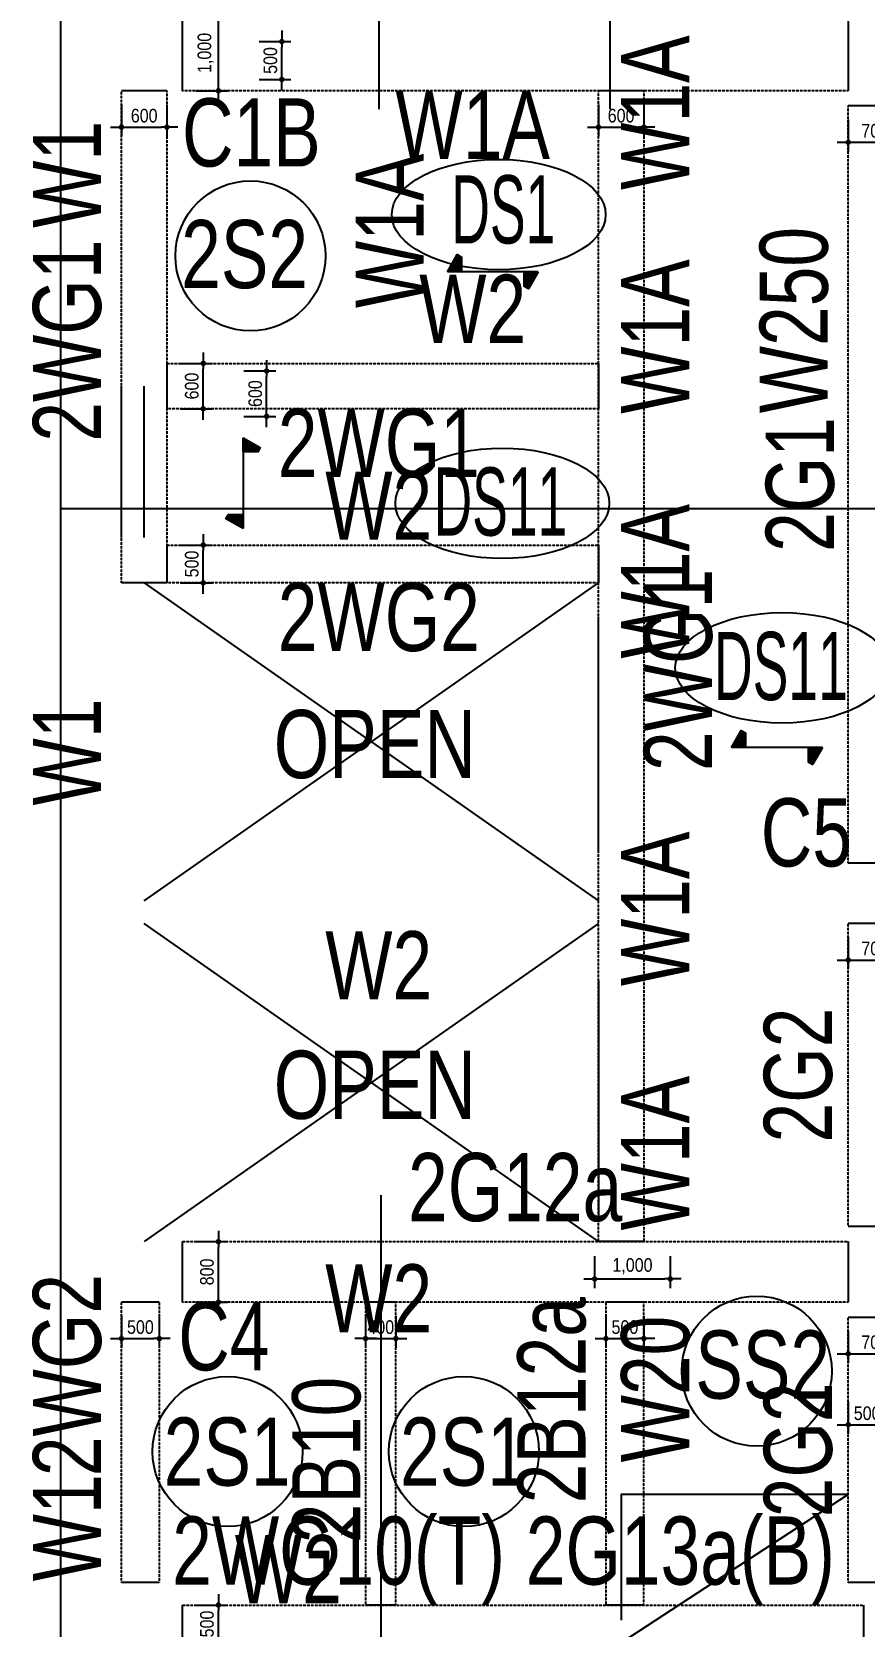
# Model space of a CAD drawing. Header units: millimetres. Extents: x -91198 to 200029, y -144 to 153500.
# Drawn here: x 90970 to 101963, y 107427 to 128483 of the extents above; entities that cross this region are included whole.
import ezdxf
from ezdxf.enums import TextEntityAlignment as Align

# ---------------------------------------------------------------- set-up
doc = ezdxf.new("R2010")
doc.units = ezdxf.units.MM
doc.linetypes.add('HID', pattern=[2.3, 1.5, -0.8])
doc.layers.get('Defpoints').update_dxf_attribs({"color": 159})
for name, color, linetype in [('^DECK', 130, 'Continuous'), ('A-CEN', 1, 'Continuous'), ('A-ELE', 7, 'Continuous'), ('A-OPEN', 1, 'Continuous'), ('A-TEXT-NOTE', 7, 'Continuous'), ('BEAM-TEXT', 4, 'Continuous'), ('COLUMN-TEXT', 2, 'Continuous'), ('DECK-PL', 4, 'Continuous'), ('DECK-SLAB', 4, 'Continuous'), ('GIRDER-TEXT', 7, 'Continuous'), ('TXT-SLAB', 6, 'Continuous'), ('WALL-TEXT', 6, 'Continuous'), ('보(beam)', 4, 'HID'), ('보(girder)', 7, 'HID'), ('슬래브라인', 7, 'Continuous')]:
    doc.layers.add(name, color=color, linetype=linetype)
doc.layers.add('NOPLOT', color=191, linetype='Continuous', plot=False)
doc.styles.add('Gdim', font='', dxfattribs={"width": 0.9})
doc.styles.add('Gtx', font='')
doc.styles.get('Gdim').set_extended_font_data('Dotum')
doc.styles.get('Gtx').set_extended_font_data('Dotum')
doc.dimstyles.new('Gdim200', dxfattribs={"dimscale": 200, "dimtxt": 3, "dimasz": 1.2, "dimexe": 2, "dimexo": 3, "dimgap": 1, "dimtad": 1, "dimdsep": 46, "dimlunit": 6, "dimtxsty": 'Gdim', "dimblk1": '_CIDOT', "dimblk2": '_CIDOT', "dimsah": 1, "dimcen": 2.5, "dimdle": 2, "dimclrd": 1, "dimclre": 1, "dimclrt": 3, "dimazin": 2, "dimtfac": 1, "dimtix": 1, "dimtmove": 2, "dimatfit": 3, "dimldrblk": '_CIDOT', "dimfxl": 2, "dimtolj": 1, "dimtzin": 0, "dimarcsym": 0})

# ---------------------------------------------------------------- blocks, each defined once
blk = doc.blocks.new('_CIDOT')
at = {"color": 0, "linetype": 'ByBlock'}
blk.add_line((2, 0), (-1, 0), dxfattribs=at)
at = {"color": 0, "linetype": 'ByBlock', "const_width": 0.5}
blk.add_lwpolyline([(-0.25, 0, 1), (0.25, 0, 1)], format="xyb", close=True, dxfattribs=at)
blk = doc.blocks.new('*D1465')
at = {"layer": 'Defpoints', "color": 155, "lineweight": -2, "transparency": 16777216}
for p, q in [((-2025, 700), (-1605, 700)), ((-1725, 172), (-1725, 628)), ((-2025, 100), (-1605, 100))]:
    blk.add_line(p, q, dxfattribs=at)
at = {"layer": 'Defpoints', "color": 0, "transparency": 16777216}
for p in [(-2205, 700), (-1725, 700), (-2205, 100)]:
    blk.add_point(p, dxfattribs=at)
at = {"layer": 'Defpoints', "color": 155, "lineweight": -2, "transparency": 16777216, "xscale": 71.99999999999994, "yscale": 71.99999999999994, "zscale": 71.99999999999994}
for p, rotation in [((-1725, 700), 90), ((-1725, 100), 270)]:
    blk.add_blockref('_CIDOT', p, dxfattribs=dict(at, rotation=rotation))
at = {"layer": 'Defpoints', "color": 3, "transparency": 16777216, "insert": (-1876, 400), "char_height": 180, "attachment_point": 5, "rotation": 90, "style": 'Gdim'}
blk.add_mtext('\\A1;{\\C155;600}', dxfattribs=at)
blk = doc.blocks.new('*D1461')
at = {"layer": 'Defpoints', "color": 155, "lineweight": -2, "transparency": 16777216}
for p, q in [((-1725, 650), (-1305, 650)), ((-1425, 222), (-1425, 578)), ((-1725, 150), (-1305, 150))]:
    blk.add_line(p, q, dxfattribs=at)
at = {"layer": 'Defpoints', "color": 0, "transparency": 16777216}
for p in [(-1905, 650), (-1425, 650), (-1905, 150)]:
    blk.add_point(p, dxfattribs=at)
at = {"layer": 'Defpoints', "color": 155, "lineweight": -2, "transparency": 16777216, "xscale": 71.99999999999994, "yscale": 71.99999999999994, "zscale": 71.99999999999994}
for p, rotation in [((-1425, 650), 90), ((-1425, 150), 270)]:
    blk.add_blockref('_CIDOT', p, dxfattribs=dict(at, rotation=rotation))
at = {"layer": 'Defpoints', "color": 3, "transparency": 16777216, "insert": (-1576, 400), "char_height": 180, "attachment_point": 5, "rotation": 90, "style": 'Gdim'}
blk.add_mtext('\\A1;{\\C155;500}', dxfattribs=at)
blk = doc.blocks.new('*D1477')
at = {"layer": 'Defpoints', "color": 155, "lineweight": -2, "transparency": 16777216}
for p, q in [((-1725, 800), (-1305, 800)), ((-1425, 72), (-1425, 728)), ((-1725, 0), (-1305, 0))]:
    blk.add_line(p, q, dxfattribs=at)
at = {"layer": 'Defpoints', "color": 0, "transparency": 16777216}
for p in [(-1905, 800), (-1425, 800), (-1905, 0)]:
    blk.add_point(p, dxfattribs=at)
at = {"layer": 'Defpoints', "color": 155, "lineweight": -2, "transparency": 16777216, "xscale": 71.99999999999994, "yscale": 71.99999999999994, "zscale": 71.99999999999994}
for p, rotation in [((-1425, 800), 90), ((-1425, 0), 270)]:
    blk.add_blockref('_CIDOT', p, dxfattribs=dict(at, rotation=rotation))
at = {"layer": 'Defpoints', "color": 3, "transparency": 16777216, "insert": (-1576, 400), "char_height": 180, "attachment_point": 5, "rotation": 90, "style": 'Gdim'}
blk.add_mtext('\\A1;{\\C155;800}', dxfattribs=at)
blk = doc.blocks.new('*D1478')
at = {"layer": 'Defpoints', "color": 155, "lineweight": -2, "transparency": 16777216}
for p, q in [((-1725, 900), (-1305, 900)), ((-1425, -28), (-1425, 828)), ((-888, 550), (-468, 550)), ((-588, 122), (-588, 478)), ((-888, 50), (-468, 50)), ((-1725, -100), (-1305, -100))]:
    blk.add_line(p, q, dxfattribs=at)
at = {"layer": 'Defpoints', "color": 0, "transparency": 16777216}
for p in [(-1905, 900), (-1425, 900), (-1068, 550), (-588, 550), (-1068, 50), (-1905, -100)]:
    blk.add_point(p, dxfattribs=at)
at = {"layer": 'Defpoints', "color": 155, "lineweight": -2, "transparency": 16777216, "xscale": 71.99999999999994, "yscale": 71.99999999999994, "zscale": 71.99999999999994}
for p, rotation in [((-1425, 900), 90), ((-588, 550), 90), ((-588, 50), 270), ((-1425, -100), 270)]:
    blk.add_blockref('_CIDOT', p, dxfattribs=dict(at, rotation=rotation))
at = {"layer": 'Defpoints', "color": 3, "transparency": 16777216, "char_height": 180, "attachment_point": 5, "rotation": 90, "style": 'Gdim'}
for s, insert in [('\\A1;{\\C155;1,000}', (-1593, 400)), ('\\A1;{\\C155;500}', (-738, 300))]:
    blk.add_mtext(s, dxfattribs=dict(at, insert=insert))
blk = doc.blocks.new('*D1475')
at = {"layer": 'Defpoints', "color": 155, "lineweight": -2, "transparency": 16777216}
for p, q in [((-1725, 650), (-1305, 650)), ((-1425, 222), (-1425, 578)), ((-1725, 150), (-1305, 150))]:
    blk.add_line(p, q, dxfattribs=at)
at = {"layer": 'Defpoints', "color": 0, "transparency": 16777216}
for p in [(-1905, 650), (-1425, 650), (-1905, 150)]:
    blk.add_point(p, dxfattribs=at)
at = {"layer": 'Defpoints', "color": 155, "lineweight": -2, "transparency": 16777216, "xscale": 71.99999999999994, "yscale": 71.99999999999994, "zscale": 71.99999999999994}
for p, rotation in [((-1425, 650), 90), ((-1425, 150), 270)]:
    blk.add_blockref('_CIDOT', p, dxfattribs=dict(at, rotation=rotation))
at = {"layer": 'Defpoints', "color": 3, "transparency": 16777216, "insert": (-1576, 400), "char_height": 180, "attachment_point": 5, "rotation": 90, "style": 'Gdim'}
blk.add_mtext('\\A1;{\\C155;500}', dxfattribs=at)
blk = doc.blocks.new('*D1485')
at = {"layer": 'Defpoints', "color": 155, "lineweight": -2, "transparency": 16777216}
for p, q in [((-1725, 650), (-1305, 650)), ((-1425, 222), (-1425, 578)), ((-1725, 150), (-1305, 150))]:
    blk.add_line(p, q, dxfattribs=at)
at = {"layer": 'Defpoints', "color": 0, "transparency": 16777216}
for p in [(-1905, 650), (-1425, 650), (-1905, 150)]:
    blk.add_point(p, dxfattribs=at)
at = {"layer": 'Defpoints', "color": 155, "lineweight": -2, "transparency": 16777216, "xscale": 71.99999999999994, "yscale": 71.99999999999994, "zscale": 71.99999999999994}
for p, rotation in [((-1425, 650), 90), ((-1425, 150), 270)]:
    blk.add_blockref('_CIDOT', p, dxfattribs=dict(at, rotation=rotation))
at = {"layer": 'Defpoints', "color": 3, "transparency": 16777216, "insert": (-1576, 400), "char_height": 180, "attachment_point": 5, "rotation": 90, "style": 'Gdim'}
blk.add_mtext('\\A1;{\\C155;500}', dxfattribs=at)
blk = doc.blocks.new('*D1486')
at = {"layer": 'Defpoints', "color": 155, "lineweight": -2, "transparency": 16777216}
for p, q in [((-1725, 700), (-1305, 700)), ((-1425, 172), (-1425, 628)), ((-888, 600), (-468, 600)), ((-588, 72), (-588, 528)), ((-1725, 100), (-1305, 100)), ((-888, 0), (-468, 0))]:
    blk.add_line(p, q, dxfattribs=at)
at = {"layer": 'Defpoints', "color": 0, "transparency": 16777216}
for p in [(-1905, 700), (-1425, 700), (-1068, 600), (-588, 600), (-1905, 100), (-1068, 0)]:
    blk.add_point(p, dxfattribs=at)
at = {"layer": 'Defpoints', "color": 155, "lineweight": -2, "transparency": 16777216, "xscale": 71.99999999999994, "yscale": 71.99999999999994, "zscale": 71.99999999999994}
for p, rotation in [((-1425, 700), 90), ((-588, 600), 90), ((-1425, 100), 270), ((-588, 0), 270)]:
    blk.add_blockref('_CIDOT', p, dxfattribs=dict(at, rotation=rotation))
at = {"layer": 'Defpoints', "color": 3, "transparency": 16777216, "char_height": 180, "attachment_point": 5, "rotation": 90, "style": 'Gdim'}
for insert in [(-1576, 400), (-738, 300)]:
    blk.add_mtext('\\A1;{\\C155;600}', dxfattribs=dict(at, insert=insert))
blk = doc.blocks.new('*D1487')
at = {"layer": 'Defpoints', "color": 155, "lineweight": -2, "transparency": 16777216}
for p, q in [((-1825, 700), (-1405, 700)), ((-1525, 172), (-1525, 628)), ((-1825, 100), (-1405, 100))]:
    blk.add_line(p, q, dxfattribs=at)
at = {"layer": 'Defpoints', "color": 0, "transparency": 16777216}
for p in [(-2005, 700), (-1525, 700), (-2005, 100)]:
    blk.add_point(p, dxfattribs=at)
at = {"layer": 'Defpoints', "color": 155, "lineweight": -2, "transparency": 16777216, "xscale": 71.99999999999994, "yscale": 71.99999999999994, "zscale": 71.99999999999994}
for p, rotation in [((-1525, 700), 90), ((-1525, 100), 270)]:
    blk.add_blockref('_CIDOT', p, dxfattribs=dict(at, rotation=rotation))
at = {"layer": 'Defpoints', "color": 3, "transparency": 16777216, "insert": (-1676, 400), "char_height": 180, "attachment_point": 5, "rotation": 90, "style": 'Gdim'}
blk.add_mtext('\\A1;{\\C155;600}', dxfattribs=at)
blk = doc.blocks.new('*D1483')
at = {"layer": 'Defpoints', "color": 155, "lineweight": -2, "transparency": 16777216}
for p, q in [((-1725, 750), (-1305, 750)), ((-1425, 122), (-1425, 678)), ((-1725, 50), (-1305, 50))]:
    blk.add_line(p, q, dxfattribs=at)
at = {"layer": 'Defpoints', "color": 0, "transparency": 16777216}
for p in [(-1905, 750), (-1425, 750), (-1905, 50)]:
    blk.add_point(p, dxfattribs=at)
at = {"layer": 'Defpoints', "color": 155, "lineweight": -2, "transparency": 16777216, "xscale": 71.99999999999994, "yscale": 71.99999999999994, "zscale": 71.99999999999994}
for p, rotation in [((-1425, 750), 90), ((-1425, 50), 270)]:
    blk.add_blockref('_CIDOT', p, dxfattribs=dict(at, rotation=rotation))
at = {"layer": 'Defpoints', "color": 3, "transparency": 16777216, "insert": (-1576, 400), "char_height": 180, "attachment_point": 5, "rotation": 90, "style": 'Gdim'}
blk.add_mtext('\\A1;{\\C155;700}', dxfattribs=at)
blk = doc.blocks.new('*D1474')
at = {"layer": 'Defpoints', "color": 155, "lineweight": -2, "transparency": 16777216}
for p, q in [((-1825, 750), (-1405, 750)), ((-1525, 122), (-1525, 678)), ((-888, 550), (-468, 550)), ((-588, 122), (-588, 478)), ((-1825, 50), (-1405, 50)), ((-888, 50), (-468, 50))]:
    blk.add_line(p, q, dxfattribs=at)
at = {"layer": 'Defpoints', "color": 0, "transparency": 16777216}
for p in [(-2005, 750), (-1525, 750), (-1068, 550), (-588, 550), (-2005, 50), (-1068, 50)]:
    blk.add_point(p, dxfattribs=at)
at = {"layer": 'Defpoints', "color": 155, "lineweight": -2, "transparency": 16777216, "xscale": 71.99999999999994, "yscale": 71.99999999999994, "zscale": 71.99999999999994}
for p, rotation in [((-1525, 750), 90), ((-588, 550), 90), ((-1525, 50), 270), ((-588, 50), 270)]:
    blk.add_blockref('_CIDOT', p, dxfattribs=dict(at, rotation=rotation))
at = {"layer": 'Defpoints', "color": 3, "transparency": 16777216, "char_height": 180, "attachment_point": 5, "rotation": 90, "style": 'Gdim'}
for s, insert in [('\\A1;{\\C155;700}', (-1676, 400)), ('\\A1;{\\C155;500}', (-738, 300))]:
    blk.add_mtext(s, dxfattribs=dict(at, insert=insert))
blk = doc.blocks.new('*D1498')
at = {"layer": 'Defpoints', "color": 155, "lineweight": -2, "transparency": 16777216}
for p, q in [((-1675, 900), (-1255, 900)), ((-1375, -28), (-1375, 828)), ((-888, 550), (-468, 550)), ((-588, 122), (-588, 478)), ((-888, 50), (-468, 50)), ((-1675, -100), (-1255, -100))]:
    blk.add_line(p, q, dxfattribs=at)
at = {"layer": 'Defpoints', "color": 0, "transparency": 16777216}
for p in [(-1855, 900), (-1375, 900), (-1068, 550), (-588, 550), (-1068, 50), (-1855, -100)]:
    blk.add_point(p, dxfattribs=at)
at = {"layer": 'Defpoints', "color": 155, "lineweight": -2, "transparency": 16777216, "xscale": 71.99999999999994, "yscale": 71.99999999999994, "zscale": 71.99999999999994}
for p, rotation in [((-1375, 900), 90), ((-588, 550), 90), ((-588, 50), 270), ((-1375, -100), 270)]:
    blk.add_blockref('_CIDOT', p, dxfattribs=dict(at, rotation=rotation))
at = {"layer": 'Defpoints', "color": 3, "transparency": 16777216, "char_height": 180, "attachment_point": 5, "rotation": 90, "style": 'Gdim'}
for s, insert in [('\\A1;{\\C155;1,000}', (-1543, 400)), ('\\A1;{\\C155;500}', (-738, 300))]:
    blk.add_mtext(s, dxfattribs=dict(at, insert=insert))
blk = doc.blocks.new('*D1501')
at = {"layer": 'Defpoints', "color": 155, "lineweight": -2, "transparency": 16777216}
for p, q in [((-1725, 750), (-1305, 750)), ((-1425, 122), (-1425, 678)), ((-1725, 50), (-1305, 50))]:
    blk.add_line(p, q, dxfattribs=at)
at = {"layer": 'Defpoints', "color": 0, "transparency": 16777216}
for p in [(-1905, 750), (-1425, 750), (-1905, 50)]:
    blk.add_point(p, dxfattribs=at)
at = {"layer": 'Defpoints', "color": 155, "lineweight": -2, "transparency": 16777216, "xscale": 71.99999999999994, "yscale": 71.99999999999994, "zscale": 71.99999999999994}
for p, rotation in [((-1425, 750), 90), ((-1425, 50), 270)]:
    blk.add_blockref('_CIDOT', p, dxfattribs=dict(at, rotation=rotation))
at = {"layer": 'Defpoints', "color": 3, "transparency": 16777216, "insert": (-1576, 400), "char_height": 180, "attachment_point": 5, "rotation": 90, "style": 'Gdim'}
blk.add_mtext('\\A1;{\\C155;700}', dxfattribs=at)
blk = doc.blocks.new('A$C58C40D4B')
at = {"layer": 'DECK-PL'}
for points in [[(600, 2), (471, 228), (415, 196), (415, 2)], [(-600, 2), (-471, -223), (-415, -192), (-415, 2)]]:
    blk.add_hatch(color=256, dxfattribs=at).paths.add_polyline_path(points)
blk.add_line((-600, 2), (600, 2), dxfattribs=at)
for points in [[(600, 2), (471, 228), (415, 196), (415, 2), (415, 2), (471, 2), (600, 2)], [(-600, 2), (-471, -223), (-415, -192), (-415, 2), (-415, 2), (-471, 2), (-600, 2)]]:
    blk.add_lwpolyline(points, dxfattribs=at)
blk = doc.blocks.new('*D1618')
at = {"layer": 'Defpoints', "color": 155, "lineweight": -2, "transparency": 16777216}
for p, q in [((-588, 572), (-588, 644)), ((-588, 572), (-588, 644)), ((-888, 500), (-468, 500)), ((-888, 500), (-468, 500)), ((-588, 100), (-588, 500)), ((-588, 100), (-588, 500)), ((-888, 100), (-468, 100)), ((-888, 100), (-468, 100)), ((-588, 28), (-588, -44)), ((-588, 28), (-588, -44))]:
    blk.add_line(p, q, dxfattribs=at)
at = {"layer": 'Defpoints', "color": 0, "transparency": 16777216}
for p in [(-1068, 500), (-1068, 500), (-588, 500), (-588, 500), (-1068, 100), (-1068, 100)]:
    blk.add_point(p, dxfattribs=at)
at = {"layer": 'Defpoints', "color": 155, "lineweight": -2, "transparency": 16777216, "xscale": 71.99999999999994, "yscale": 71.99999999999994, "zscale": 71.99999999999994}
for p, rotation in [((-588, 500), 270), ((-588, 500), 270), ((-588, 100), 90), ((-588, 100), 90)]:
    blk.add_blockref('_CIDOT', p, dxfattribs=dict(at, rotation=rotation))
at = {"layer": 'Defpoints', "color": 3, "transparency": 16777216, "insert": (-738, 300), "char_height": 180, "attachment_point": 5, "rotation": 90, "style": 'Gdim'}
blk.add_mtext('\\A1;{\\C155;400}', dxfattribs=at)
blk.add_mtext('\\A1;{\\C155;400}', dxfattribs=at)
blk = doc.blocks.new('*U1140')
at = {"layer": 'Defpoints'}
for p, q in [((-2205.451, 700), (-2205.451, 100)), ((12994.549, 700), (12994.549, 100))]:
    blk.add_line(p, q, dxfattribs=at)
at = {"layer": '보(girder)'}
for p, q in [((-2205.451, 700), (12994.549, 700)), ((12994.549, 100), (-2205.451, 100))]:
    blk.add_line(p, q, dxfattribs=at)
at = {"layer": 'Defpoints'}
dim = blk.add_linear_dim(base=(-1725.451, 700), p1=(-2205.451, 100), p2=(-2205.451, 700), angle=90, text='{\\C155;<>}', dimstyle='Gdim200', override={"dimscale": 60, "dimzin": 8, "dimclrd": 155, "dimclre": 155}, dxfattribs=at)
dim.commit()
dim.dimension.update_dxf_attribs({"geometry": '*D1465', "text_midpoint": (-1875.573, 400)})
blk = doc.blocks.new('*U1136')
at = {"layer": 'Defpoints'}
for p, q in [((-1905.451, 650), (-1905.451, 150)), ((1794.549, 650), (1794.549, 150))]:
    blk.add_line(p, q, dxfattribs=at)
at = {"layer": '보(girder)'}
for p, q in [((-1905.451, 650), (1794.549, 650)), ((1794.549, 150), (-1905.451, 150))]:
    blk.add_line(p, q, dxfattribs=at)
at = {"layer": 'Defpoints'}
dim = blk.add_linear_dim(base=(-1425.451, 650), p1=(-1905.451, 150), p2=(-1905.451, 650), angle=90, text='{\\C155;<>}', dimstyle='Gdim200', override={"dimscale": 60, "dimzin": 8, "dimclrd": 155, "dimclre": 155}, dxfattribs=at)
dim.commit()
dim.dimension.update_dxf_attribs({"geometry": '*D1461', "text_midpoint": (-1575.573, 400)})
blk = doc.blocks.new('*U1164')
at = {"layer": 'Defpoints'}
for p, q in [((-1905.451, 800), (-1905.451, 0)), ((6894.549, 800), (6894.549, 0))]:
    blk.add_line(p, q, dxfattribs=at)
at = {"layer": '보(girder)'}
for p, q in [((-1905.451, 800), (6894.549, 800)), ((6894.549, 0), (-1905.451, 0))]:
    blk.add_line(p, q, dxfattribs=at)
at = {"layer": 'Defpoints'}
dim = blk.add_linear_dim(base=(-1425.451, 800), p1=(-1905.451, 0), p2=(-1905.451, 800), angle=90, text='{\\C155;<>}', dimstyle='Gdim200', override={"dimscale": 60, "dimzin": 8, "dimclrd": 155, "dimclre": 155}, dxfattribs=at)
dim.commit()
dim.dimension.update_dxf_attribs({"geometry": '*D1477', "text_midpoint": (-1575.573, 400)})
blk = doc.blocks.new('*U1166')
at = {"layer": 'Defpoints'}
for p, q in [((-1905.451, 900), (-1905.451, -100)), ((6894.549, 900), (6894.549, -100))]:
    blk.add_line(p, q, dxfattribs=at)
at = {"layer": '보(girder)'}
for p, q in [((-1905.451, 900), (6894.549, 900)), ((6894.549, -100), (-1905.451, -100))]:
    blk.add_line(p, q, dxfattribs=at)
at = {"layer": 'Defpoints'}
dim = blk.add_linear_dim(base=(-1425.451, 900), p1=(-1905.451, -100), p2=(-1905.451, 900), angle=90, text='{\\C155;<>}', dimstyle='Gdim200', override={"dimscale": 60, "dimzin": 8, "dimclrd": 155, "dimclre": 155}, dxfattribs=at)
dim.commit()
dim.dimension.update_dxf_attribs({"geometry": '*D1478', "text_midpoint": (-1592.914, 400)})
blk = doc.blocks.new('*U1160')
at = {"layer": 'Defpoints'}
for p, q in [((-1905.451, 650), (-1905.451, 150)), ((7094.549, 650), (7094.549, 150))]:
    blk.add_line(p, q, dxfattribs=at)
at = {"layer": '보(girder)'}
for p, q in [((-1905.451, 650), (7094.549, 650)), ((7094.549, 150), (-1905.451, 150))]:
    blk.add_line(p, q, dxfattribs=at)
at = {"layer": 'Defpoints'}
dim = blk.add_linear_dim(base=(-1425.451, 650), p1=(-1905.451, 150), p2=(-1905.451, 650), angle=90, text='{\\C155;<>}', dimstyle='Gdim200', override={"dimscale": 60, "dimzin": 8, "dimclrd": 155, "dimclre": 155}, dxfattribs=at)
dim.commit()
dim.dimension.update_dxf_attribs({"geometry": '*D1475', "text_midpoint": (-1575.573, 400)})
blk = doc.blocks.new('*U1180')
at = {"layer": 'Defpoints'}
for p, q in [((-1905.451, 650), (-1905.451, 150)), ((3794.549, 650), (3794.549, 150))]:
    blk.add_line(p, q, dxfattribs=at)
at = {"layer": '보(girder)'}
for p, q in [((-1905.451, 650), (3794.549, 650)), ((3794.549, 150), (-1905.451, 150))]:
    blk.add_line(p, q, dxfattribs=at)
at = {"layer": 'Defpoints'}
dim = blk.add_linear_dim(base=(-1425.451, 650), p1=(-1905.451, 150), p2=(-1905.451, 650), angle=90, text='{\\C155;<>}', dimstyle='Gdim200', override={"dimscale": 60, "dimzin": 8, "dimclrd": 155, "dimclre": 155}, dxfattribs=at)
dim.commit()
dim.dimension.update_dxf_attribs({"geometry": '*D1485', "text_midpoint": (-1575.573, 400)})
blk = doc.blocks.new('*U1182')
at = {"layer": 'Defpoints'}
for p, q in [((-1905.451, 700), (-1905.451, 100)), ((3794.549, 700), (3794.549, 100))]:
    blk.add_line(p, q, dxfattribs=at)
at = {"layer": '보(girder)'}
for p, q in [((-1905.451, 700), (3794.549, 700)), ((3794.549, 100), (-1905.451, 100))]:
    blk.add_line(p, q, dxfattribs=at)
at = {"layer": 'Defpoints'}
dim = blk.add_linear_dim(base=(-1425.451, 700), p1=(-1905.451, 100), p2=(-1905.451, 700), angle=90, text='{\\C155;<>}', dimstyle='Gdim200', override={"dimscale": 60, "dimzin": 8, "dimclrd": 155, "dimclre": 155}, dxfattribs=at)
dim.commit()
dim.dimension.update_dxf_attribs({"geometry": '*D1486', "text_midpoint": (-1575.573, 400)})
blk = doc.blocks.new('*U1184')
at = {"layer": 'Defpoints'}
for p, q in [((-2005.451, 700), (-2005.451, 100)), ((4494.549, 700), (4494.549, 100))]:
    blk.add_line(p, q, dxfattribs=at)
at = {"layer": '보(girder)'}
for p, q in [((-2005.451, 700), (4494.549, 700)), ((4494.549, 100), (-2005.451, 100))]:
    blk.add_line(p, q, dxfattribs=at)
at = {"layer": 'Defpoints'}
dim = blk.add_linear_dim(base=(-1525.451, 700), p1=(-2005.451, 100), p2=(-2005.451, 700), angle=90, text='{\\C155;<>}', dimstyle='Gdim200', override={"dimscale": 60, "dimzin": 8, "dimclrd": 155, "dimclre": 155}, dxfattribs=at)
dim.commit()
dim.dimension.update_dxf_attribs({"geometry": '*D1487', "text_midpoint": (-1675.573, 400)})
blk = doc.blocks.new('*U1176')
at = {"layer": 'Defpoints'}
for p, q in [((-1905.451, 750), (-1905.451, 50)), ((8094.549, 750), (8094.549, 50))]:
    blk.add_line(p, q, dxfattribs=at)
at = {"layer": '보(girder)'}
for p, q in [((-1905.451, 750), (8094.549, 750)), ((8094.549, 50), (-1905.451, 50))]:
    blk.add_line(p, q, dxfattribs=at)
at = {"layer": 'Defpoints'}
dim = blk.add_linear_dim(base=(-1425.451, 750), p1=(-1905.451, 50), p2=(-1905.451, 750), angle=90, text='{\\C155;<>}', dimstyle='Gdim200', override={"dimscale": 60, "dimzin": 8, "dimclrd": 155, "dimclre": 155}, dxfattribs=at)
dim.commit()
dim.dimension.update_dxf_attribs({"geometry": '*D1483', "text_midpoint": (-1575.573, 400)})
blk = doc.blocks.new('*U1158')
at = {"layer": 'Defpoints'}
for p, q in [((-2005.451, 750), (-2005.451, 50)), ((1494.549, 750), (1494.549, 50))]:
    blk.add_line(p, q, dxfattribs=at)
at = {"layer": '보(girder)'}
for p, q in [((-2005.451, 750), (1494.549, 750)), ((1494.549, 50), (-2005.451, 50))]:
    blk.add_line(p, q, dxfattribs=at)
at = {"layer": 'Defpoints'}
dim = blk.add_linear_dim(base=(-1525.451, 750), p1=(-2005.451, 50), p2=(-2005.451, 750), angle=90, text='{\\C155;<>}', dimstyle='Gdim200', override={"dimscale": 60, "dimzin": 8, "dimclrd": 155, "dimclre": 155}, dxfattribs=at)
dim.commit()
dim.dimension.update_dxf_attribs({"geometry": '*D1474', "text_midpoint": (-1675.573, 400)})
blk = doc.blocks.new('*U1206')
at = {"layer": 'Defpoints'}
for p, q in [((-1067.879, 550), (-1067.879, 50)), ((2932.121, 550), (2932.121, 50))]:
    blk.add_line(p, q, dxfattribs=at)
at = {"layer": '보(beam)'}
for p, q in [((2932.121, 550), (-1067.879, 550)), ((-1067.879, 50), (2932.121, 50))]:
    blk.add_line(p, q, dxfattribs=at)
at = {"layer": 'Defpoints'}
dim = blk.add_linear_dim(base=(-587.879, 550), p1=(-1067.879, 50), p2=(-1067.879, 550), angle=90, text='{\\C155;<>}', dimstyle='Gdim200', override={"dimscale": 60, "dimzin": 8, "dimclrd": 155, "dimclre": 155}, dxfattribs=at)
dim.commit()
dim.dimension.update_dxf_attribs({"geometry": '*D1498', "text_midpoint": (-738.001, 300)})
blk = doc.blocks.new('*U1212')
at = {"layer": 'Defpoints'}
for p, q in [((-1905.451, 750), (-1905.451, 50)), ((2094.549, 750), (2094.549, 50))]:
    blk.add_line(p, q, dxfattribs=at)
at = {"layer": '보(girder)'}
for p, q in [((-1905.451, 750), (2094.549, 750)), ((2094.549, 50), (-1905.451, 50))]:
    blk.add_line(p, q, dxfattribs=at)
at = {"layer": 'Defpoints'}
dim = blk.add_linear_dim(base=(-1425.451, 750), p1=(-1905.451, 50), p2=(-1905.451, 750), angle=90, text='{\\C155;<>}', dimstyle='Gdim200', override={"dimscale": 60, "dimzin": 8, "dimclrd": 155, "dimclre": 155}, dxfattribs=at)
dim.commit()
dim.dimension.update_dxf_attribs({"geometry": '*D1501', "text_midpoint": (-1575.573, 400)})
blk = doc.blocks.new('*U1440')
at = {"layer": 'Defpoints'}
for p, q in [((-1067.879, 500), (-1067.879, 100)), ((2932.121, 500), (2932.121, 100))]:
    blk.add_line(p, q, dxfattribs=at)
at = {"layer": '보(beam)'}
for p, q in [((2932.121, 500), (-1067.879, 500)), ((-1067.879, 100), (2932.121, 100))]:
    blk.add_line(p, q, dxfattribs=at)
at = {"layer": 'Defpoints'}
dim = blk.add_linear_dim(base=(-587.879, 500), p1=(-1067.879, 100), p2=(-1067.879, 500), angle=90, text='{\\C155;<>}', dimstyle='Gdim200', override={"dimscale": 60, "dimzin": 8, "dimclrd": 155, "dimclre": 155}, dxfattribs=at)
dim.commit()
dim.dimension.update_dxf_attribs({"geometry": '*D1618', "text_midpoint": (-738.001, 300)})

msp = doc.modelspace()

# ---------------------------------------------------------------- linework, layer by layer
at = {"layer": '^DECK', "color": 0}
for centre in [(93857.415, 125523.628), (100545.275, 110794.655, 0), (93554.919, 109732.636), (96677.274, 109732.636)]:
    msp.add_circle(centre, 990.918, dxfattribs=at)
for centre in [(97136.745, 126070.194), (97184.37, 122256.405), (100880.673, 120083.523)]:
    msp.add_ellipse(centre, major_axis=(1412.381, 0), ratio=0.51617646, dxfattribs=at)
at = {"layer": 'A-CEN'}
for p, q in [((95553.571, 138080.9), (95553.571, 127460.446)), ((98603.571, 138080.9), (98603.571, 127460.446)), ((95578.571, 113120.033), (95578.571, 105515.016))]:
    msp.add_line(p, q, dxfattribs=at)
at = {"layer": 'A-ELE', "elevation": 0}
msp.add_lwpolyline([(101753.573, 109165.014), (98753.571, 109165.017), (98753.571, 107505.018)], dxfattribs=at)
at = {"layer": 'A-OPEN'}
for p, q in [((92453.571, 117005.018), (98453.571, 121205.018)), ((92453.571, 121205.018), (98453.571, 117005.018)), ((98453.571, 116705.018), (92453.571, 112505.018)), ((98453.571, 112505.018), (92453.571, 116705.018)), ((101753.571, 109165.014), (98753.571, 107205.018))]:
    msp.add_line(p, q, dxfattribs=at)
at = {"layer": 'NOPLOT'}
for points in [[(91353.571, 150005.018), (103353.572, 150005.018), (103353.572, 122185.018), (91353.571, 122185.018)], [(91353.571, 130305.017), (103353.572, 130305.017), (103353.572, 102485.017), (91353.571, 102485.017)]]:
    msp.add_lwpolyline(points, close=True, dxfattribs=at)
at = {"layer": '슬래브라인'}
for p, q in [((92153.571, 121805.018), (92153.571, 123805.018)), ((92453.571, 121805.018), (92453.571, 123805.018)), ((98453.571, 117655.018), (98453.571, 120755.018)), ((98453.571, 115955.018), (98453.571, 112855.018))]:
    msp.add_line(p, q, dxfattribs=at)

# ---------------------------------------------------------------- block references
at = {"layer": 'DECK-PL', "xscale": -1}
for p in [(97058.184, 125313.282), (100812.164, 119029.679)]:
    msp.add_blockref('A$C58C40D4B', p, dxfattribs=at)
at = {"layer": 'DECK-PL', "xscale": -1.000000000000017, "rotation": 90}
msp.add_blockref('A$C58C40D4B', (93761.234, 122522.109), dxfattribs=at)
at = {"layer": '보(beam)', "rotation": 270}
for name, p in [('*U1206', (98503.571, 110637.139)), ('*U1440', (95278.571, 110637.138))]:
    msp.add_blockref(name, p, dxfattribs=at)
at = {"layer": '보(girder)'}
for name, p in [('*U1166', (94859.022, 127805.018)), ('*U1182', (94659.022, 123405.018)), ('*U1180', (94659.022, 121055.018)), ('*U1164', (94859.022, 111705.018)), ('*U1160', (94859.022, 107055.018))]:
    msp.add_blockref(name, p, dxfattribs=at)
at = {"layer": '보(girder)', "rotation": 270}
for name, p in [('*U1184', (92053.571, 125699.567)), ('*U1140', (98353.571, 125499.567)), ('*U1176', (101703.571, 125599.567)), ('*U1212', (101703.571, 114799.567)), ('*U1136', (92003.571, 109799.567)), ('*U1158', (101703.571, 109499.567))]:
    msp.add_blockref(name, p, dxfattribs=at)

# ---------------------------------------------------------------- texts
at = {"layer": 'A-TEXT-NOTE', "style": 'Gtx', "width": 0.8}
for p in [(95499.891, 119076.865), (95499.891, 114576.865)]:
    msp.add_text('OPEN', height=900, dxfattribs=at).set_placement(p, align=Align.MIDDLE_CENTER)
at = {"layer": 'BEAM-TEXT', "style": 'Gtx', "width": 0.8}
for s, p in [('2B12a', (98553.571, 110410.775, 0)), ('2B10', (95578.571, 109621.152))]:
    msp.add_text(s, height=900, rotation=90, dxfattribs=at).set_placement(p, align=Align.BOTTOM_CENTER)
at = {"layer": 'COLUMN-TEXT', "color": 3, "style": 'Gtx', "width": 0.8}
for s, p in [('C1B', (92953.571, 127605.018)), ('C5', (100598.582, 118360.44)), ('C4', (92903.571, 111705.085))]:
    msp.add_text(s, height=900, dxfattribs=at).set_placement(p, align=Align.TOP_LEFT)
at = {"layer": 'DECK-SLAB', "style": 'Gtx', "width": 0.6}
for s, p in [('DS1', (96510.682, 125688.588)), ('DS11', (96275.889, 121829.796, 0)), ('DS11', (99981.359, 119657.82, 0))]:
    msp.add_text(s, height=900, dxfattribs=at).set_placement(p)
at = {"layer": 'GIRDER-TEXT', "style": 'Gtx', "width": 0.8}
for s, p in [('2WG1', (92153.571, 124405.018)), ('2G1', (101834.13, 122505.018)), ('2G2', (101808.636, 114705.018)), ('2WG2', (92153.571, 110742.305)), ('2G2', (101808.499, 109755.018))]:
    msp.add_text(s, height=900, rotation=90, dxfattribs=at).set_placement(p, align=Align.BOTTOM_CENTER)
for s, p in [('2WG1', (95553.571, 123505.018)), ('2WG2', (95553.571, 121205.018))]:
    msp.add_text(s, height=900, dxfattribs=at).set_placement(p, align=Align.TOP_CENTER)
msp.add_text('2WG1', height=900, rotation=90, dxfattribs=at).set_placement((99053.571, 120055.018), align=Align.TOP_CENTER)
for s, p in [('2G12a', (97353.571, 112505.018)), ('2WG10(T)', (95021.716, 107705.018)), ('2G13a(B)', (99536.07, 107705.018))]:
    msp.add_text(s, height=900, dxfattribs=at).set_placement(p, align=Align.BOTTOM_CENTER)
at = {"layer": 'TXT-SLAB', "style": 'Gtx', "width": 0.8}
for s, p in [('2S2', (92942.262, 125098.041)), ('SS2', (99733.004, 110431.674)), ('2S1', (92711.556, 109282.084)), ('2S1', (95833.911, 109282.084))]:
    msp.add_text(s, height=900, dxfattribs=at).set_placement(p)
at = {"layer": 'WALL-TEXT', "style": 'Gtx', "width": 0.8}
for s, p in [('W1A', (98753.571, 127416.196, 0)), ('W1A', (95247.006, 125855.018, 0)), ('W1A', (98753.571, 124458.918, 0)), ('W1A', (98753.571, 121226.217, 0)), ('W1A', (98753.571, 116901.217, 0)), ('W1A', (98753.571, 113674.037, 0)), ('W20', (98753.571, 110558.349, 0))]:
    msp.add_text(s, height=900, rotation=90, dxfattribs=at).set_placement(p, align=Align.TOP_CENTER)
for s, p in [('W1A', (96793.104, 127705.018, 0)), ('W2', (95551.25, 116605.018, 0)), ('W2', (95551.25, 112205.018, 0)), ('W2', (94357.107, 108629.316, 0))]:
    msp.add_text(s, height=900, dxfattribs=at).set_placement(p, align=Align.TOP_CENTER)
for s, p in [('W1', (92153.571, 126600.038, 0)), ('W250', (101753.571, 124675.9, 0)), ('W1', (92153.571, 118971.35, 0)), ('W1', (92153.571, 108725.257, 0))]:
    msp.add_text(s, height=900, rotation=90, dxfattribs=at).set_placement(p, align=Align.BOTTOM_CENTER)
for p in [(96793.104, 124105.018, 0), (95551.25, 121505.018, 0)]:
    msp.add_text('W2', height=900, dxfattribs=at).set_placement(p, align=Align.BOTTOM_CENTER)

doc.saveas('drawing.dxf')
